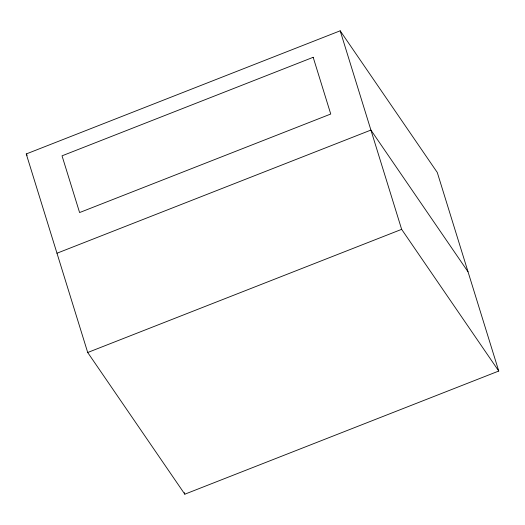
<?xml version="1.0" encoding="UTF-8"?>
<svg xmlns="http://www.w3.org/2000/svg" width="525" height="525" viewBox="0 0 525 525"><rect width="100%" height="100%" fill="white"/><g stroke="black" fill="none" stroke-linecap="round" stroke-linejoin="round"><path stroke-width="0.79" d="M26.25 153.956L340.187 30.804L437.292 172.495L498.75 371.044L184.813 494.196L87.708 352.505L26.25 153.956L27.175 155.308M56.982 253.227L370.913 130.075L468.018 271.773M87.708 352.505L401.645 229.346L498.75 371.044M340.187 30.804L401.645 229.346M184.334 492.634L184.813 494.196M313.182 57.297L62.035 155.827L79.597 212.553L330.743 114.03L313.182 57.297"/></g></svg>
